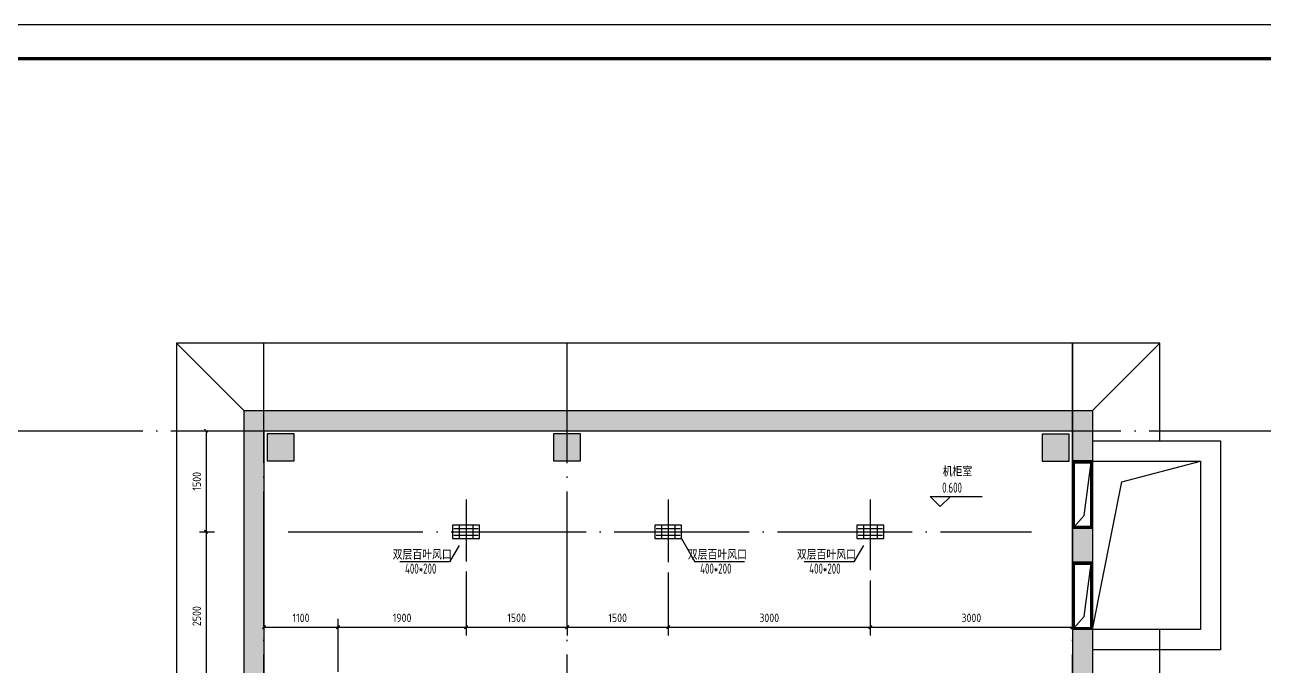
# Model space of a CAD drawing. Extents: x 5136380 to 5447195, y -425726 to -253846.
# Drawn here: x 5220657 to 5239054, y -381186 to -371675 of the extents above; entities that cross this region are included whole.
import ezdxf
from ezdxf.enums import TextEntityAlignment as Align

# ---------------------------------------------------------------- set-up
doc = ezdxf.new("R2010")
doc.units = 0
doc.header["$LTSCALE"] = 1000
doc.header["$MEASUREMENT"] = 0
doc.linetypes.add('DOTE', pattern=[2.42, 2, -0.2, 0.02, -0.2])
doc.layers.get('0').update_dxf_attribs({"linetype": 'CONTINUOUS'})
doc.layers.get('Defpoints').update_dxf_attribs({"linetype": 'CONTINUOUS'})
for name, color, linetype in [('COLUMN', 9, 'CONTINUOUS'), ('DIM_ELEV', 3, 'CONTINUOUS'), ('DOTE', 252, 'CONTINUOUS'), ('PUB_HATCH', 8, 'CONTINUOUS'), ('PUB_TEXT', 7, 'CONTINUOUS'), ('PUB_TITLE', 4, 'CONTINUOUS'), ('STAIR', 5, 'CONTINUOUS'), ('WALL', 2, 'CONTINUOUS')]:
    doc.layers.add(name, color=color, linetype=linetype)
doc.styles.add('sceie', font='sceie.shx', dxfattribs={"bigfont": 'sceic.shx'})
doc.styles.add('样式 1', font='sceie.shx', dxfattribs={"width": 0.75, "bigfont": 'sceic.shx'})
doc.dimstyles.new('副本 STANDARD', dxfattribs={"dimscale": 50, "dimtxt": 2.5, "dimasz": 1, "dimexe": 2.5, "dimexo": 3, "dimgap": 1.5, "dimtad": 1, "dimdec": 0, "dimzin": 0, "dimdsep": 46, "dimtxsty": 'sceie', "dimblk": 'ARCHTICK', "dimcen": 0.09, "dimadec": 0, "dimazin": 0, "dimtfac": 1, "dimtdec": 0, "dimtix": 1, "dimtmove": 2, "dimatfit": 3, "dimfxl": 0, "dimtolj": 1, "dimtzin": 0, "dimarcsym": 0})

# ---------------------------------------------------------------- blocks, each defined once
blk = doc.blocks.new('_FZH')
blk.add_lwpolyline([(-0.5, -0.5), (0.5, -0.5), (0.5, 0.5), (-0.5, 0.5)], close=True)
at = {"layer": 'PUB_HATCH'}
blk.add_solid([(-0.5, -0.5), (0.5, -0.5), (-0.5, 0.5), (0.5, 0.5)], dxfattribs=at)
blk = doc.blocks.new('_ArchTick')
at = {"color": 0, "linetype": 'ByBlock', "const_width": 0.4}
blk.add_lwpolyline([(-0.5, -0.5), (0.5, 0.5)], dxfattribs=at)
blk = doc.blocks.new('*D155')
at = {"color": 0, "lineweight": -2, "transparency": 16777216}
for p, q in [((5223248, -377694), (5223472, -377694)), ((5223347, -377694), (5223347, -379194)), ((5223248, -379194), (5223472, -379194))]:
    blk.add_line(p, q, dxfattribs=at)
at = {"layer": 'Defpoints', "color": 0, "transparency": 16777216}
for p in [(5223098, -377694), (5223098, -379194), (5223347, -379194)]:
    blk.add_point(p, dxfattribs=at)
at = {"color": 0, "lineweight": -2, "transparency": 16777216, "xscale": 50, "yscale": 50, "zscale": 50}
for p, rotation in [((5223347, -377694), 90), ((5223347, -379194), 270)]:
    blk.add_blockref('_ArchTick', p, dxfattribs=dict(at, rotation=rotation))
at = {"color": 0, "transparency": 16777216, "insert": (5223209, -378444), "char_height": 125, "attachment_point": 5, "rotation": 90, "style": 'sceie'}
blk.add_mtext('\\A1;1500', dxfattribs=at)
blk = doc.blocks.new('*D156')
at = {"color": 0, "lineweight": -2, "transparency": 16777216}
for p, q in [((5223347, -379194), (5223472, -379194)), ((5223347, -379194), (5223347, -381694)), ((5223581, -381694), (5223222, -381694))]:
    blk.add_line(p, q, dxfattribs=at)
at = {"layer": 'Defpoints', "color": 0, "transparency": 16777216}
for p in [(5223347, -379194), (5223347, -381694), (5223731, -381694)]:
    blk.add_point(p, dxfattribs=at)
at = {"color": 0, "lineweight": -2, "transparency": 16777216, "xscale": 50, "yscale": 50, "zscale": 50}
for p, rotation in [((5223347, -379194), 90), ((5223347, -381694), 270)]:
    blk.add_blockref('_ArchTick', p, dxfattribs=dict(at, rotation=rotation))
at = {"color": 0, "transparency": 16777216, "insert": (5223209, -380444), "char_height": 125, "attachment_point": 5, "rotation": 90, "style": 'sceie'}
blk.add_mtext('\\A1;2500', dxfattribs=at)
blk = doc.blocks.new('*D157')
at = {"color": 0, "lineweight": -2, "transparency": 16777216}
for p, q in [((5224207, -380244), (5224207, -380732)), ((5224207, -380607), (5225307, -380607)), ((5225307, -381271), (5225307, -380482))]:
    blk.add_line(p, q, dxfattribs=at)
at = {"layer": 'Defpoints', "color": 0, "transparency": 16777216}
for p in [(5224207, -380094), (5225307, -380607), (5225307, -381421)]:
    blk.add_point(p, dxfattribs=at)
at = {"color": 0, "lineweight": -2, "transparency": 16777216, "xscale": 50, "yscale": 50, "zscale": 50, "rotation": 180}
blk.add_blockref('_ArchTick', (5224207, -380607), dxfattribs=at)
at = {"color": 0, "lineweight": -2, "transparency": 16777216, "xscale": 50, "yscale": 50, "zscale": 50}
blk.add_blockref('_ArchTick', (5225307, -380607), dxfattribs=at)
at = {"color": 0, "transparency": 16777216, "insert": (5224757, -380470), "char_height": 125, "attachment_point": 5, "style": 'sceie'}
blk.add_mtext('\\A1;1100', dxfattribs=at)
blk = doc.blocks.new('*D158')
at = {"color": 0, "lineweight": -2, "transparency": 16777216}
for p, q in [((5227207, -379783), (5227207, -380732)), ((5225307, -381271), (5225307, -380482)), ((5225307, -380607), (5227207, -380607))]:
    blk.add_line(p, q, dxfattribs=at)
at = {"layer": 'Defpoints', "color": 0, "transparency": 16777216}
for p in [(5227207, -379633), (5227207, -380607), (5225307, -381421)]:
    blk.add_point(p, dxfattribs=at)
at = {"color": 0, "lineweight": -2, "transparency": 16777216, "xscale": 50, "yscale": 50, "zscale": 50, "rotation": 180}
blk.add_blockref('_ArchTick', (5225307, -380607), dxfattribs=at)
at = {"color": 0, "lineweight": -2, "transparency": 16777216, "xscale": 50, "yscale": 50, "zscale": 50}
blk.add_blockref('_ArchTick', (5227207, -380607), dxfattribs=at)
at = {"color": 0, "transparency": 16777216, "insert": (5226257, -380470), "char_height": 125, "attachment_point": 5, "style": 'sceie'}
blk.add_mtext('\\A1;1900', dxfattribs=at)
blk = doc.blocks.new('*D159')
at = {"color": 0, "lineweight": -2, "transparency": 16777216}
for p, q in [((5227207, -379783), (5227207, -380732)), ((5227207, -380607), (5228707, -380607)), ((5228707, -380607), (5228707, -380732))]:
    blk.add_line(p, q, dxfattribs=at)
at = {"layer": 'Defpoints', "color": 0, "transparency": 16777216}
for p in [(5227207, -379633), (5228707, -380532), (5228707, -380607)]:
    blk.add_point(p, dxfattribs=at)
at = {"color": 0, "lineweight": -2, "transparency": 16777216, "xscale": 50, "yscale": 50, "zscale": 50, "rotation": 180}
blk.add_blockref('_ArchTick', (5227207, -380607), dxfattribs=at)
at = {"color": 0, "lineweight": -2, "transparency": 16777216, "xscale": 50, "yscale": 50, "zscale": 50}
blk.add_blockref('_ArchTick', (5228707, -380607), dxfattribs=at)
at = {"color": 0, "transparency": 16777216, "insert": (5227957, -380470), "char_height": 125, "attachment_point": 5, "style": 'sceie'}
blk.add_mtext('\\A1;1500', dxfattribs=at)
blk = doc.blocks.new('*D160')
at = {"color": 0, "lineweight": -2, "transparency": 16777216}
for p, q in [((5230207, -379795), (5230207, -380732)), ((5228707, -380607), (5228707, -380732)), ((5228707, -380607), (5230207, -380607))]:
    blk.add_line(p, q, dxfattribs=at)
at = {"layer": 'Defpoints', "color": 0, "transparency": 16777216}
for p in [(5230207, -379645), (5228707, -380532), (5230207, -380607)]:
    blk.add_point(p, dxfattribs=at)
at = {"color": 0, "lineweight": -2, "transparency": 16777216, "xscale": 50, "yscale": 50, "zscale": 50, "rotation": 180}
blk.add_blockref('_ArchTick', (5228707, -380607), dxfattribs=at)
at = {"color": 0, "lineweight": -2, "transparency": 16777216, "xscale": 50, "yscale": 50, "zscale": 50}
blk.add_blockref('_ArchTick', (5230207, -380607), dxfattribs=at)
at = {"color": 0, "transparency": 16777216, "insert": (5229457, -380470), "char_height": 125, "attachment_point": 5, "style": 'sceie'}
blk.add_mtext('\\A1;1500', dxfattribs=at)
blk = doc.blocks.new('*D161')
at = {"color": 0, "lineweight": -2, "transparency": 16777216}
for p, q in [((5230207, -379795), (5230207, -380732)), ((5233207, -379914), (5233207, -380732)), ((5230207, -380607), (5233207, -380607))]:
    blk.add_line(p, q, dxfattribs=at)
at = {"layer": 'Defpoints', "color": 0, "transparency": 16777216}
for p in [(5230207, -379645), (5233207, -379764), (5233207, -380607)]:
    blk.add_point(p, dxfattribs=at)
at = {"color": 0, "lineweight": -2, "transparency": 16777216, "xscale": 50, "yscale": 50, "zscale": 50, "rotation": 180}
blk.add_blockref('_ArchTick', (5230207, -380607), dxfattribs=at)
at = {"color": 0, "lineweight": -2, "transparency": 16777216, "xscale": 50, "yscale": 50, "zscale": 50}
blk.add_blockref('_ArchTick', (5233207, -380607), dxfattribs=at)
at = {"color": 0, "transparency": 16777216, "insert": (5231707, -380470), "char_height": 125, "attachment_point": 5, "style": 'sceie'}
blk.add_mtext('\\A1;3000', dxfattribs=at)
blk = doc.blocks.new('*D162')
at = {"color": 0, "lineweight": -2, "transparency": 16777216}
for p, q in [((5233207, -379914), (5233207, -380732)), ((5233207, -380607), (5236207, -380607)), ((5236207, -380607), (5236207, -380482))]:
    blk.add_line(p, q, dxfattribs=at)
at = {"layer": 'Defpoints', "color": 0, "transparency": 16777216}
for p in [(5233207, -379764), (5236207, -380607), (5236207, -380641)]:
    blk.add_point(p, dxfattribs=at)
at = {"color": 0, "lineweight": -2, "transparency": 16777216, "xscale": 50, "yscale": 50, "zscale": 50, "rotation": 180}
blk.add_blockref('_ArchTick', (5233207, -380607), dxfattribs=at)
at = {"color": 0, "lineweight": -2, "transparency": 16777216, "xscale": 50, "yscale": 50, "zscale": 50}
blk.add_blockref('_ArchTick', (5236207, -380607), dxfattribs=at)
at = {"color": 0, "transparency": 16777216, "insert": (5234707, -380470), "char_height": 125, "attachment_point": 5, "style": 'sceie'}
blk.add_mtext('\\A1;3000', dxfattribs=at)

msp = doc.modelspace()

# ---------------------------------------------------------------- hatches: boundary and pattern name
at = {"layer": 'PUB_HATCH'}
for points in [[(5224206.7, -377694.3), (5223906.7, -377394.3), (5223906.7, -382594.3), (5223946.7, -382594.3), (5224106.7, -382627.6), (5224166.7, -382534.3), (5224206.7, -382494.3)], [(5223906.7, -377394.3), (5224206.7, -377694.3), (5236206.7, -377694.3), (5236506.7, -377394.3)], [(5236506.7, -377394.3), (5236206.7, -377694.3), (5236206.7, -378141.1), (5236506.7, -378141.1)], [(5236506.7, -379144.1), (5236206.7, -379144.1), (5236206.7, -379644.1), (5236506.7, -379644.1)], [(5236506.7, -380641.1), (5236206.7, -380641.1), (5236206.7, -387044.6), (5236246.7, -387084.6), (5236306.7, -387177.9), (5236466.7, -387144.6), (5236506.7, -387144.6)]]:
    msp.add_hatch(color=253, dxfattribs=at).paths.add_polyline_path(points)

# ---------------------------------------------------------------- linework, layer by layer
for p, q in [((5227006.7, -379094.3), (5227006.7, -379294.3)), ((5227406.7, -379094.3), (5227006.7, -379094.3)), ((5227026.7, -379144.3), (5227386.7, -379144.3)), ((5227106.7, -379094.3), (5227106.7, -379294.3)), ((5227206.7, -379094.3), (5227206.7, -379294.3)), ((5227306.7, -379094.3), (5227306.7, -379294.3)), ((5227406.7, -379294.3), (5227406.7, -379094.3)), ((5230006.7, -379094.3), (5230006.7, -379294.3)), ((5230406.7, -379094.3), (5230006.7, -379094.3)), ((5230026.7, -379144.3), (5230386.7, -379144.3)), ((5230106.7, -379094.3), (5230106.7, -379294.3)), ((5230206.7, -379094.3), (5230206.7, -379294.3)), ((5230306.7, -379094.3), (5230306.7, -379294.3)), ((5230406.7, -379294.3), (5230406.7, -379094.3)), ((5233006.7, -379094.3), (5233006.7, -379294.3)), ((5233406.7, -379094.3), (5233006.7, -379094.3)), ((5233026.7, -379144.3), (5233386.7, -379144.3)), ((5233106.7, -379094.3), (5233106.7, -379294.3)), ((5233206.7, -379094.3), (5233206.7, -379294.3)), ((5233306.7, -379094.3), (5233306.7, -379294.3)), ((5233406.7, -379294.3), (5233406.7, -379094.3)), ((5227006.7, -379294.3), (5227406.7, -379294.3)), ((5227026.7, -379244.3), (5227386.7, -379244.3)), ((5230006.7, -379294.3), (5230406.7, -379294.3)), ((5230026.7, -379244.3), (5230386.7, -379244.3)), ((5233006.7, -379294.3), (5233406.7, -379294.3)), ((5233026.7, -379244.3), (5233386.7, -379244.3))]:
    msp.add_line(p, q)
at = {"color": 0}
for p, q in [((5230406.7, -379294.3), (5230604.2, -379640.4)), ((5227106.7, -379394.3), (5226960.4, -379640.4)), ((5233106.7, -379394.3), (5232960.4, -379640.4)), ((5226960.4, -379640.4), (5226223.6, -379640.4)), ((5231341, -379640.4), (5230604.2, -379640.4)), ((5232960.4, -379640.4), (5232223.6, -379640.4))]:
    msp.add_line(p, q, dxfattribs=at)
at = {"color": 253}
for points in [[(5236506.7, -377844.1), (5238406.7, -377844.1), (5238406.7, -380944.1), (5236506.7, -380944.1)], [(5236226.7, -379124.1), (5236383.1, -378950.1), (5236486.7, -378164.1)], [(5236506.7, -378144.1), (5238106.7, -378144.1), (5238106.7, -380644.1), (5236506.7, -380644.1)], [(5236506.7, -380644.1), (5236942.1, -378452.5), (5238106.7, -378144.1)], [(5236226.7, -380624.1), (5236383.1, -380450.1), (5236486.7, -379664.1)]]:
    msp.add_lwpolyline(points, dxfattribs=at)
for points in [[(5236206.7, -378144.1), (5236506.7, -378144.1), (5236506.7, -379144.1), (5236206.7, -379144.1)], [(5236206.7, -379644.1), (5236506.7, -379644.1), (5236506.7, -380644.1), (5236206.7, -380644.1)]]:
    msp.add_lwpolyline(points, close=True, dxfattribs=at)
at = {"color": 253, "const_width": 40}
for points in [[(5236226.7, -378164.1), (5236486.7, -378164.1), (5236486.7, -379124.1), (5236226.7, -379124.1)], [(5236226.7, -379664.1), (5236486.7, -379664.1), (5236486.7, -380624.1), (5236226.7, -380624.1)]]:
    msp.add_lwpolyline(points, close=True, dxfattribs=at)
at = {"layer": 'DIM_ELEV', "color": 0}
for p, q in [((5234246.3, -378817.6), (5234096.3, -378667.6)), ((5234096.3, -378667.6), (5234866.4, -378667.6)), ((5234246.3, -378817.6), (5234396.3, -378667.6))]:
    msp.add_line(p, q, dxfattribs=at)
at = {"layer": 'DOTE', "linetype": 'DOTE'}
for p, q in [((5224206.7, -392694.3), (5224206.7, -376394.3)), ((5228706.7, -392694.3), (5228706.7, -376394.3)), ((5236206.7, -392694.3), (5236206.7, -376394.3)), ((5236206.7, -376394.3), (5236206.7, -394294.3)), ((5220406.7, -377694.3), (5240806.7, -377694.3)), ((5227206.7, -378713.5), (5227206.7, -379632.7)), ((5230206.7, -378713.5), (5230206.7, -379645.1)), ((5233206.7, -378713.5), (5233206.7, -379763.8)), ((5224567.2, -379194.3), (5235598.7, -379194.3))]:
    msp.add_line(p, q, dxfattribs=at)
at = {"layer": 'PUB_TITLE', "color": 4}
msp.add_lwpolyline([(5210715.7, -401375), (5252765.7, -401375), (5252765.7, -371675), (5210715.7, -371675)], close=True, dxfattribs=at)
at = {"layer": 'PUB_TITLE', "color": 4, "const_width": 50}
msp.add_lwpolyline([(5211965.7, -400875), (5252265.7, -400875), (5252265.7, -372175), (5211965.7, -372175)], close=True, dxfattribs=at)
at = {"layer": 'STAIR', "color": 253}
for p, q in [((5222906.7, -376394.3), (5223906.7, -377394.3)), ((5237506.7, -376394.3), (5236506.7, -377394.3))]:
    msp.add_line(p, q, dxfattribs=at)
for points in [[(5237506.7, -377844.1), (5237506.7, -376394.3), (5222906.7, -376394.3), (5222906.7, -382393.7)], [(5237506.7, -389694.3), (5237506.7, -380641.1)]]:
    msp.add_lwpolyline(points, dxfattribs=at)
at = {"layer": 'WALL', "color": 253}
for p, q in [((5223906.7, -377394.3), (5223906.7, -382594.3)), ((5223906.7, -377394.3), (5236506.7, -377394.3)), ((5236506.7, -377394.3), (5236506.7, -378141.1)), ((5224206.7, -377694.3), (5224206.7, -382494.3)), ((5224206.7, -377694.3), (5236206.7, -377694.3)), ((5236206.7, -377694.3), (5236206.7, -378141.1)), ((5236506.7, -378141.1), (5236206.7, -378141.1)), ((5236206.7, -379144.1), (5236206.7, -379644.1)), ((5236506.7, -379144.1), (5236206.7, -379144.1)), ((5236506.7, -379144.1), (5236506.7, -379644.1)), ((5236506.7, -379644.1), (5236206.7, -379644.1)), ((5236206.7, -380641.1), (5236206.7, -387044.6)), ((5236506.7, -380641.1), (5236206.7, -380641.1)), ((5236506.7, -380641.1), (5236506.7, -387144.6))]:
    msp.add_line(p, q, dxfattribs=at)

# ---------------------------------------------------------------- block references
at = {"layer": 'COLUMN', "color": 253, "xscale": 400, "yscale": 400, "zscale": 400}
for p in [(5224456.7, -377941.1), (5228706.7, -377941.1)]:
    msp.add_blockref('_FZH', p, dxfattribs=at)
at = {"layer": 'COLUMN', "color": 253, "xscale": 400, "yscale": 400, "zscale": 400, "rotation": 90}
msp.add_blockref('_FZH', (5235956.7, -377944.1), dxfattribs=at)

# ---------------------------------------------------------------- texts
at = {"layer": 'PUB_TEXT', "color": 0, "style": '样式 1', "width": 0.75}
for s, p in [('机柜室', (5234281.6, -378373.3)), ('0.600', (5234273.2, -378613.9)), ('400*200', (5226300.9, -379814.4)), ('400*200', (5230681.6, -379814.4)), ('400*200', (5232300.9, -379814.4))]:
    msp.add_text(s, height=150, dxfattribs=at).set_placement(p)
for p in [(5226555.7, -379531.6), (5230936.4, -379531.6), (5232555.7, -379531.6)]:
    msp.add_text('双层百叶风口', height=150, dxfattribs=at).set_placement(p, align=Align.MIDDLE_CENTER)

# ---------------------------------------------------------------- dimensions: what is measured, and where the dimension line sits
at = {"color": 0}
for base, p1, p2, picture, middle in [((5223347, -379194.3), (5223097.8, -377694.3), (5223097.8, -379194.3), '*D155', (5223209.5, -378444.3)), ((5223347, -381694.3), (5223347, -379194.3), (5223731.3, -381694.3), '*D156', (5223209.5, -380444.3))]:
    dim = msp.add_linear_dim(base=base, p1=p1, p2=p2, angle=90, dimstyle='副本 STANDARD', dxfattribs=at)
    dim.commit()
    dim.dimension.update_dxf_attribs({"geometry": picture, "text_midpoint": middle})
for base, p1, p2, picture, middle in [((5227206.7, -380607.3), (5225306.7, -381421.3), (5227206.7, -379632.7), '*D158', (5226256.7, -380469.8)), ((5228706.7, -380607.3), (5227206.7, -379632.7), (5228706.7, -380531.9), '*D159', (5227956.7, -380469.8)), ((5230206.7, -380607.3), (5228706.7, -380531.9), (5230206.7, -379645.1), '*D160', (5229456.7, -380469.8)), ((5233206.7, -380607.3), (5230206.7, -379645.1), (5233206.7, -379763.8), '*D161', (5231706.7, -380469.8)), ((5236206.7, -380607.3), (5233206.7, -379763.8), (5236206.7, -380641.1), '*D162', (5234706.7, -380469.8)), ((5225306.7, -380607.3), (5224206.7, -380094.3), (5225306.7, -381421.3), '*D157', (5224756.7, -380469.8))]:
    dim = msp.add_linear_dim(base=base, p1=p1, p2=p2, dimstyle='副本 STANDARD', dxfattribs=at)
    dim.commit()
    dim.dimension.update_dxf_attribs({"geometry": picture, "text_midpoint": middle})

doc.saveas('drawing.dxf')
